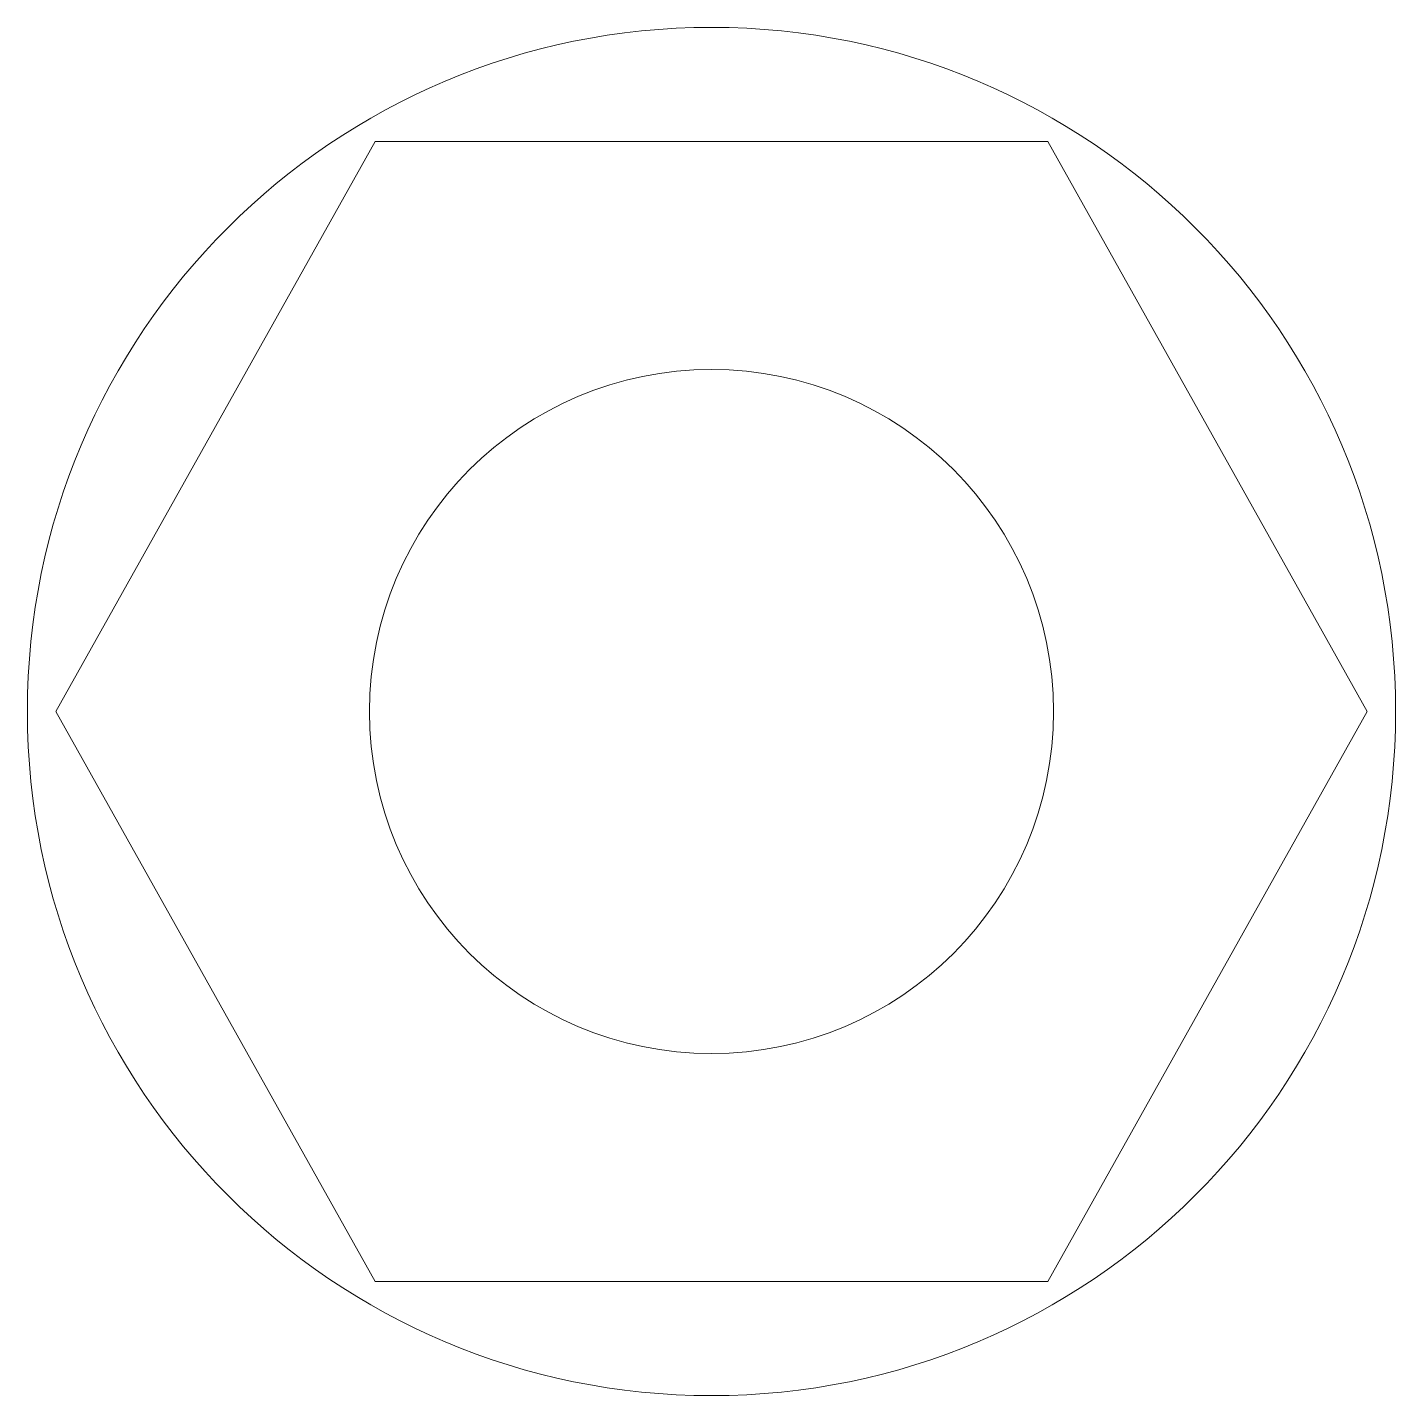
# Model space of a CAD drawing. Header units: metres. Extents: x -24 to 24, y -24 to 24.
import ezdxf

# ---------------------------------------------------------------- set-up
doc = ezdxf.new("R2010")
doc.units = ezdxf.units.M
doc.layers.add('A-DETL-GENF', color=92, linetype='Continuous', lineweight=18)

# ---------------------------------------------------------------- blocks, each defined once
blk = doc.blocks.new('28 bout met ring boven 2d - M24 met ring-3581030-00_0 Basismaterialen')
at = {"layer": 'A-DETL-GENF', "lineweight": 5}
for p, q in [((-11.8, 20), (-23, 0)), ((11.8, 20), (-11.8, 20)), ((11.8, 20), (23, 0)), ((11.8, -20), (23, 0)), ((-23, 0), (-11.8, -20)), ((-11.8, -20), (11.8, -20))]:
    blk.add_line(p, q, dxfattribs=at)
for radius in [24, 12]:
    blk.add_circle((0, 0), radius, dxfattribs=at)

msp = doc.modelspace()

# ---------------------------------------------------------------- block references
msp.add_blockref('28 bout met ring boven 2d - M24 met ring-3581030-00_0 Basismaterialen', (0, 0))

doc.saveas('drawing.dxf')
